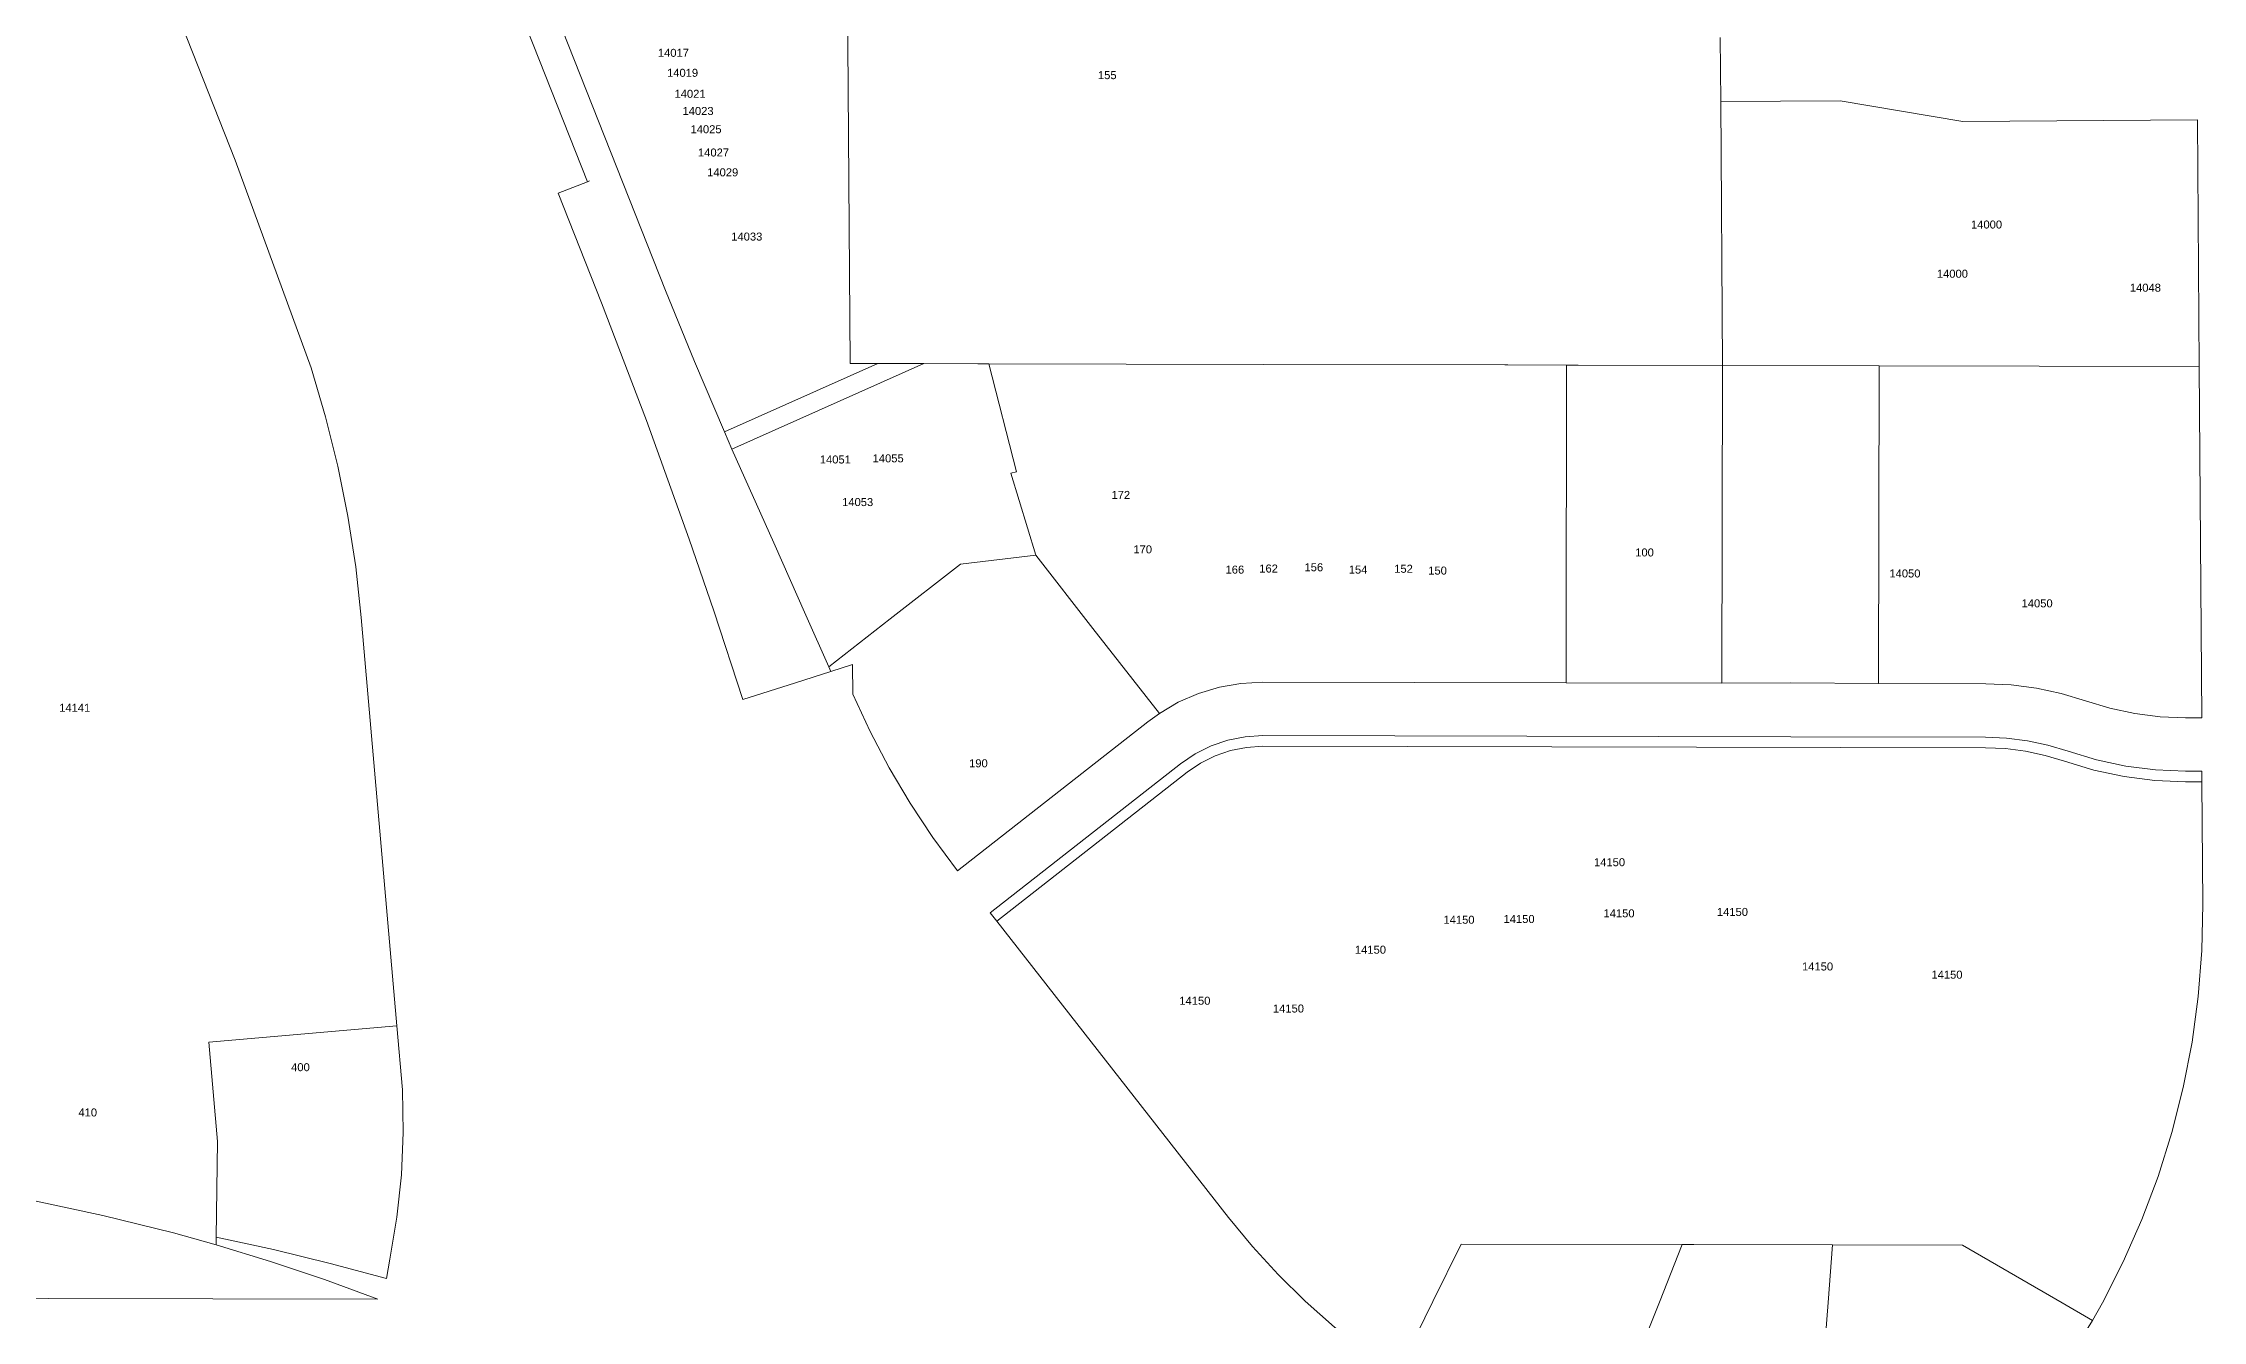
# Model space of a CAD drawing. Header units: feet. Extents: x 865220 to 2822444, y -2240498 to 975731.
# Drawn here: x 2810215 to 2812239, y 965523 to 966720 of the extents above; entities that cross this region are included whole.
import ezdxf
from ezdxf.enums import TextEntityAlignment as Align

# ---------------------------------------------------------------- set-up
doc = ezdxf.new("R2010")
doc.units = ezdxf.units.FT
doc.header["$LTSCALE"] = 0.015
doc.header["$MEASUREMENT"] = 0
doc.layers.add('Dakota County Addresses', color=7, linetype='Continuous')
doc.layers.add('Dakota County Parcels', color=7, linetype='Continuous')
doc.styles.add('Dimensions 100', font='arial.ttf')

# ---------------------------------------------------------------- blocks, each defined once
blk = doc.blocks.new('ACMAP_ANN_TEMPLATE_Dakota County Addresses')
at = {"layer": 'Dakota County Addresses', "style": 'Dimensions 100'}
blk.add_attdef('DakotaCountyAddress', text='', height=50, dxfattribs=at).set_placement((0, 0), align=Align.CENTER)

msp = doc.modelspace()

# ---------------------------------------------------------------- linework, layer by layer
at = {"layer": 'Dakota County Parcels', "lineweight": 5}
for p, q in [((2810207, 967085), (2810394.4, 966610.7)), ((2810644, 966877.6), (2810797.8, 966488.4)), ((2810967.6, 966859.9), (2810971, 966420.1)), ((2810651.2, 966776.5), (2810724.7, 966590.5)), ((2811786.8, 966695.5), (2811786.6, 966725.5)), ((2811787, 966665.5), (2811786.8, 966695.5)), ((2811787, 966665.5), (2811898.9, 966666.2)), ((2811788.6, 966418.3), (2811787, 966665.5)), ((2811898.9, 966666.2), (2812014, 966647)), ((2812014, 966647), (2812234, 966648.4)), ((2812235.6, 966417.4), (2812234, 966648.4)), ((2810394.4, 966610.7), (2810465.7, 966416.1)), ((2810724.7, 966590.5), (2810726.5, 966591.4)), ((2810697.3, 966579.7), (2810724.7, 966590.5)), ((2810697.3, 966579.7), (2810737.9, 966477)), ((2810853.1, 966356), (2810997, 966420.1)), ((2810860.1, 966339.7), (2811040.2, 966420)), ((2810997, 966420.1), (2810971, 966420.1)), ((2811040.2, 966420), (2810997, 966420.1)), ((2811126.9, 966318.7), (2811100.9, 966419.9)), ((2811788, 966120.5), (2811788.6, 966418.3)), ((2811935.6, 966418), (2811788.6, 966418.3)), ((2811935, 966120.2), (2811935.6, 966418)), ((2811935.6, 966418), (2812235.6, 966417.4)), ((2812235.6, 966417.4), (2812237.9, 966088)), ((2810853.1, 966356), (2810860.1, 966339.7)), ((2811126.9, 966318.7), (2811121.7, 966317.4)), ((2811121.7, 966317.4), (2811145, 966240.5)), ((2811074.3, 966232.1), (2811145, 966240.5)), ((2810512.7, 966182.1), (2810546, 965799.5)), ((2810951.1, 966135.8), (2810953, 966131.5)), ((2810953, 966131.5), (2810973.1, 966137.9)), ((2810973.1, 966137.9), (2810973.4, 966110.3)), ((2811357.9, 966121.4), (2811642, 966120.8)), ((2811642, 966120.8), (2811788, 966120.5)), ((2811788, 966120.5), (2811852.8, 966120.8)), ((2811852.8, 966120.8), (2811935, 966120.2)), ((2811935, 966120.2), (2812035.4, 966120)), ((2811260.8, 966092.2), (2811249.9, 966084.4)), ((2812222.7, 966088.1), (2812237.9, 966088)), ((2811071.5, 965944.8), (2811249.9, 966084.4)), ((2811357.7, 966071.4), (2811852.7, 966070.4)), ((2811852.7, 966070.4), (2812035.3, 966070)), ((2811102.2, 965905.4), (2811280.7, 966045)), ((2811357.7, 966061.4), (2812035.3, 966060)), ((2811108.4, 965897.5), (2811286.9, 966037.1)), ((2812222.6, 966038.1), (2812238.1, 966038)), ((2812222.6, 966028.1), (2812238.1, 966028)), ((2812238.1, 966028), (2812238.1, 966038)), ((2812238.9, 965913.4), (2812238.1, 966028)), ((2811102.2, 965905.4), (2811108.4, 965897.5)), ((2811108.4, 965897.5), (2811325.5, 965619.9)), ((2810369.7, 965784.1), (2810546, 965799.5)), ((2810377.8, 965691.1), (2810369.7, 965784.1)), ((2810546, 965799.5), (2810551.3, 965739.4)), ((2810376.7, 965601.4), (2810377.8, 965691.1)), ((2810376.6, 965594.2), (2810376.7, 965601.4)), ((2810536.5, 965562.5), (2810539.5, 965580.8)), ((2811517.3, 965541.1), (2811543.8, 965594.8)), ((2811543.8, 965594.8), (2811751, 965594.4)), ((2811729.5, 965540.6), (2811751, 965594.4)), ((2811887.6, 965540.2), (2811891.8, 965594.2)), ((2811891.8, 965594.2), (2812013.6, 965593.9)), ((2812013.6, 965593.9), (2812107, 965539.8)), ((2811483.9, 965473.3), (2811517.3, 965541.1)), ((2811662.6, 965373.2), (2811729.5, 965540.6)), ((2811869.3, 965306.9), (2811887.6, 965540.2)), ((2812107, 965539.8), (2812135.6, 965523.4)), ((2812135.6, 965523.4), (2812144.8, 965539.7))]:
    msp.add_line(p, q, dxfattribs=at)
for points in [[(2810870.5, 966105.1), (2810843.1, 966188.4), (2810820, 966255.4), (2810780, 966366.6), (2810737.9, 966477)], [(2810797.8, 966488.4), (2810825.2, 966422.1), (2810853.1, 966356)], [(2810512.7, 966182.1), (2810507.5, 966229.6), (2810500.2, 966276.9), (2810490.7, 966323.8), (2810479.2, 966370.2), (2810465.7, 966416.1)], [(2811100.9, 966419.9), (2811090.7, 966419.9), (2811040.2, 966420)], [(2811642.6, 966418.7), (2811587.5, 966418.8), (2811584.8, 966418.8), (2811358.5, 966419.3), (2811100.9, 966419.9)], [(2811642, 966120.8), (2811642, 966151.4), (2811642.6, 966418.7)], [(2811788.6, 966418.3), (2811653.5, 966418.6), (2811650.8, 966418.6), (2811642.6, 966418.7)], [(2810860.1, 966339.7), (2810899.3, 966251.9), (2810929.4, 966184.4), (2810951.1, 966135.8)], [(2810951.1, 966135.8), (2811008.6, 966180.7), (2811074.3, 966232.1)], [(2811145, 966240.5), (2811198.5, 966171.9), (2811260.8, 966092.2)], [(2810870.5, 966105.1), (2810919.8, 966120.9), (2810953, 966131.5)], [(2810973.4, 966110.3), (2810989.7, 966075.4), (2811007.7, 966041.3), (2811027.3, 966008.1), (2811048.6, 965975.9), (2811071.5, 965944.8)], [(2811357.9, 966121.4), (2811337.3, 966120.2), (2811317.1, 966116.7), (2811297.4, 966110.8), (2811278.6, 966102.6), (2811260.8, 966092.2)], [(2812129.1, 966104), (2812106.2, 966110.9), (2812082.9, 966115.9), (2812059.2, 966119), (2812035.4, 966120)], [(2812129.1, 966104), (2812151.9, 966097.1), (2812175.2, 966092.2), (2812198.9, 966089.1), (2812222.7, 966088.1)], [(2811357.7, 966071.4), (2811341.2, 966070.3), (2811324.9, 966067.1), (2811309.3, 966061.7), (2811294.4, 966054.3), (2811280.7, 966045)], [(2812112.6, 966056.8), (2812093.8, 966062.5), (2812074.5, 966066.6), (2812055, 966069.1), (2812035.3, 966070)], [(2811357.7, 966061.4), (2811342.5, 966060.4), (2811327.6, 966057.4), (2811313.1, 966052.5), (2811299.5, 966045.7), (2811286.9, 966037.1)], [(2812109.3, 966047.4), (2812091.3, 966052.8), (2812072.8, 966056.8), (2812054.1, 966059.2), (2812035.3, 966060)], [(2812109.3, 966047.4), (2812136.9, 966039), (2812165.2, 966033), (2812193.8, 966029.4), (2812222.6, 966028.1)], [(2812112.6, 966056.8), (2812139.4, 966048.7), (2812166.8, 966042.9), (2812194.6, 966039.3), (2812222.6, 966038.1)], [(2812144.8, 965539.7), (2812164.4, 965578.2), (2812181.9, 965617.8), (2812197.1, 965658.3), (2812210, 965699.6), (2812220.6, 965741.6), (2812228.8, 965784.1), (2812234.6, 965827), (2812238, 965870.1), (2812238.9, 965913.4)], [(2810539.5, 965580.8), (2810546.1, 965620.1), (2810550.3, 965659.8), (2810552, 965699.6), (2810551.3, 965739.4)], [(2810376.6, 965594.2), (2810336.7, 965605.3), (2810270.4, 965621.8), (2810203.5, 965636.1), (2810136.1, 965648)], [(2811325.5, 965619.9), (2811348.1, 965592.5), (2811372.2, 965566.3), (2811397.6, 965541.3)], [(2810376.7, 965601.4), (2810430.3, 965589.8), (2810483.6, 965576.8), (2810536.5, 965562.5)], [(2810528.1, 965543.2), (2810478.1, 965561.6), (2810427.5, 965578.6), (2810376.6, 965594.2)], [(2811751, 965594.4), (2811761.8, 965594.4), (2811891.8, 965594.2)], [(2810051.6, 965544.3), (2810064.1, 965544.3), (2810528.1, 965543.2)], [(2811397.6, 965541.3), (2811425.1, 965517.1), (2811453.9, 965494.4), (2811483.9, 965473.3)], [(2811977.8, 965331.2), (2812008.3, 965359.5), (2812037.2, 965389.4), (2812064.5, 965420.9), (2812090, 965453.8), (2812113.7, 965488), (2812135.6, 965523.4)]]:
    msp.add_lwpolyline(points, dxfattribs=at)

# ---------------------------------------------------------------- block references
at = {"layer": 'Dakota County Addresses', "lineweight": 5, "xscale": 0.15, "yscale": 0.15, "zscale": 0.15}
for p, values in [((2810805.3, 966707.5), {'DakotaCountyAddress': '14017'}), ((2810813.9, 966688.8), {'DakotaCountyAddress': '14019'}), ((2811212, 966686.6), {'DakotaCountyAddress': '155'}), ((2810820.9, 966669.1), {'DakotaCountyAddress': '14021'}), ((2810828.4, 966653), {'DakotaCountyAddress': '14023'}), ((2810835.9, 966635.9), {'DakotaCountyAddress': '14025'}), ((2810842.9, 966614.1), {'DakotaCountyAddress': '14027'}), ((2810851.5, 966595.5), {'DakotaCountyAddress': '14029'}), ((2812036.2, 966546.6), {'DakotaCountyAddress': '14000'}), ((2812036.2, 966546.6), {'DakotaCountyAddress': '14000'}), ((2812036.2, 966546.6), {'DakotaCountyAddress': '14000'}), ((2810874.1, 966535.3), {'DakotaCountyAddress': '14033'}), ((2812004.2, 966500.5), {'DakotaCountyAddress': '14000'}), ((2812185.1, 966487.4), {'DakotaCountyAddress': '14048'}), ((2810957.1, 966326.4), {'DakotaCountyAddress': '14051'}), ((2811006.6, 966327.5), {'DakotaCountyAddress': '14055'}), ((2810978, 966286.5), {'DakotaCountyAddress': '14053'}), ((2811224.7, 966293.2), {'DakotaCountyAddress': '172'}), ((2811245.2, 966242.2), {'DakotaCountyAddress': '170'}), ((2811331.6, 966223.2), {'DakotaCountyAddress': '166'}), ((2811363.2, 966224.2), {'DakotaCountyAddress': '162'}), ((2811405.6, 966225.4), {'DakotaCountyAddress': '156'}), ((2811447.1, 966223.2), {'DakotaCountyAddress': '154'}), ((2811489.7, 966224), {'DakotaCountyAddress': '152'}), ((2811521.6, 966222.3), {'DakotaCountyAddress': '150'}), ((2811715.6, 966239.3), {'DakotaCountyAddress': '100'}), ((2811959.7, 966219.6), {'DakotaCountyAddress': '14050'}), ((2812083.6, 966191.6), {'DakotaCountyAddress': '14050'}), ((2812083.6, 966191.6), {'DakotaCountyAddress': '14050'}), ((2812083.6, 966191.6), {'DakotaCountyAddress': '14050'}), ((2812083.6, 966191.6), {'DakotaCountyAddress': '14050'}), ((2812083.6, 966191.6), {'DakotaCountyAddress': '14050'}), ((2810244.1, 966093.7), {'DakotaCountyAddress': '14141'}), ((2811091.2, 966041.7), {'DakotaCountyAddress': '190'}), ((2811682.8, 965949), {'DakotaCountyAddress': '14150'}), ((2811598, 965895.8), {'DakotaCountyAddress': '14150'}), ((2811691.7, 965901.1), {'DakotaCountyAddress': '14150'}), ((2811798, 965902.4), {'DakotaCountyAddress': '14150'}), ((2811541.7, 965895.1), {'DakotaCountyAddress': '14150'}), ((2811458.7, 965867), {'DakotaCountyAddress': '14150'}), ((2811877.8, 965851.3), {'DakotaCountyAddress': '14150'}), ((2811999.1, 965843.6), {'DakotaCountyAddress': '14150'}), ((2811294.1, 965819.2), {'DakotaCountyAddress': '14150'}), ((2811381.8, 965811.9), {'DakotaCountyAddress': '14150'}), ((2810455.7, 965756.9), {'DakotaCountyAddress': '400'}), ((2810256.3, 965714.5), {'DakotaCountyAddress': '410'})]:
    msp.add_blockref('ACMAP_ANN_TEMPLATE_Dakota County Addresses', p, dxfattribs=at).add_auto_attribs(values)

doc.saveas('drawing.dxf')
